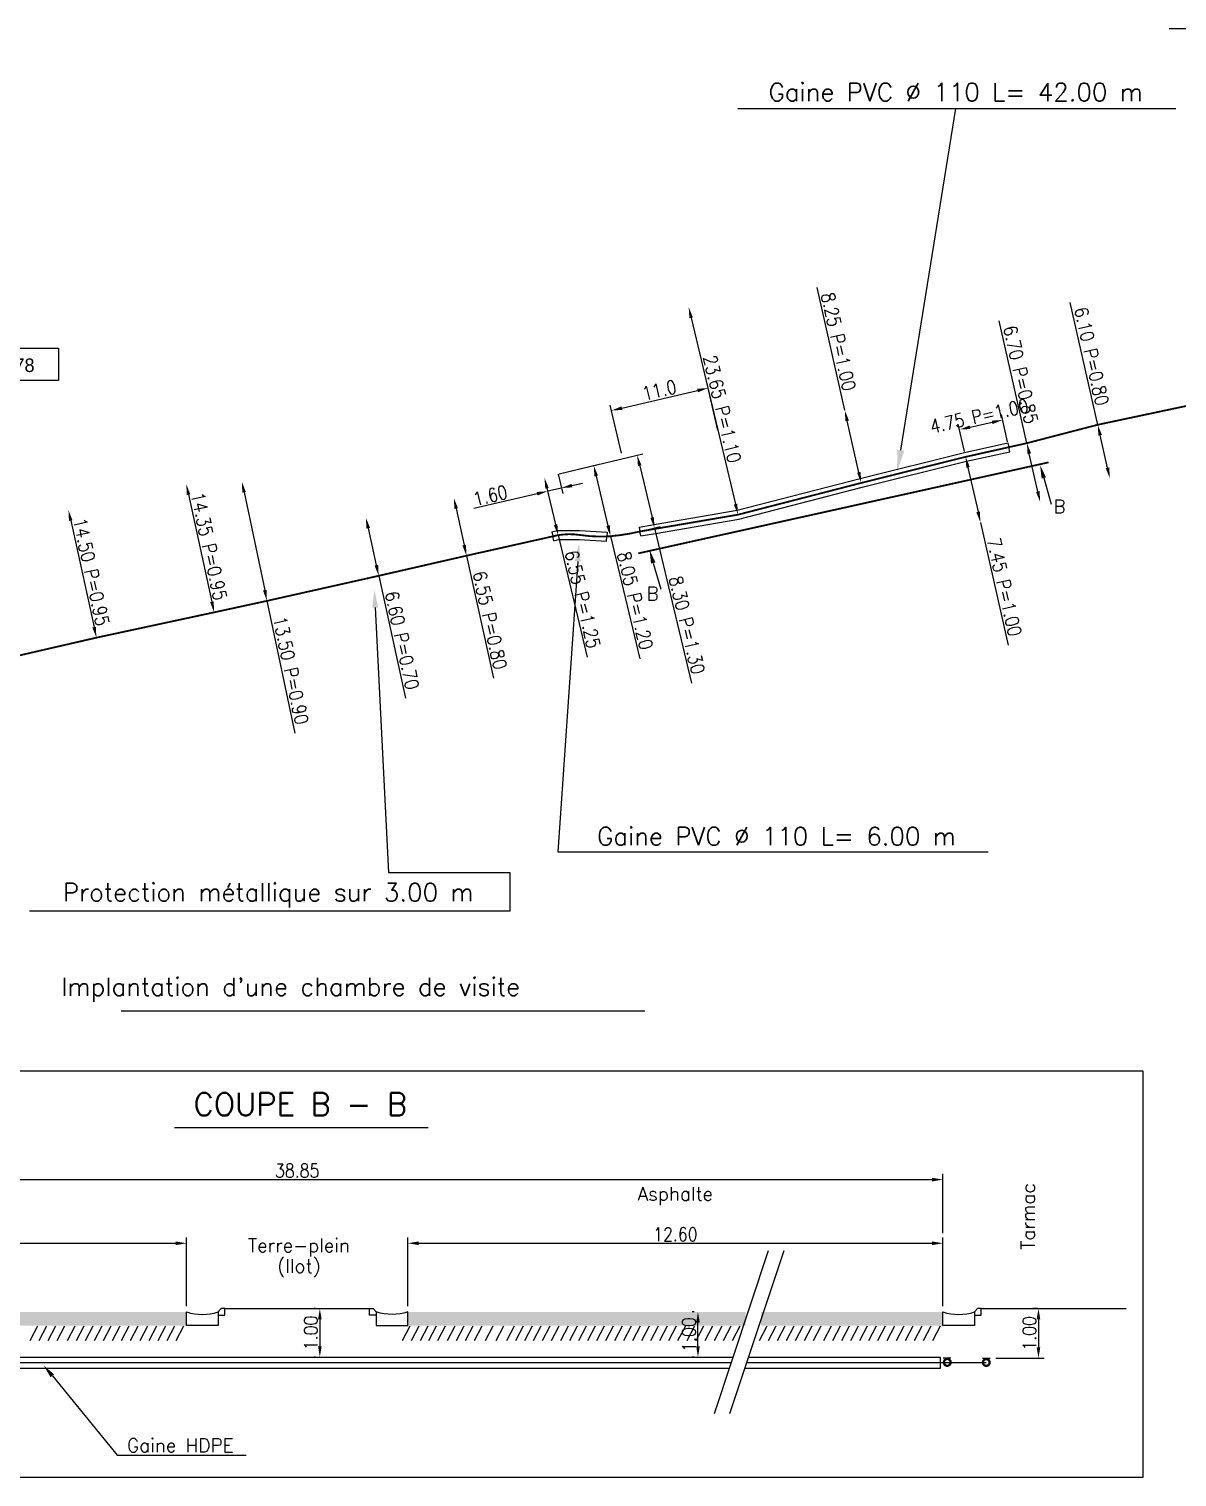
# Model space of a CAD drawing. Header units: millimetres. Extents: x 139000 to 140000, y 124026 to 124498.
# Drawn here: x 139600.4 to 139727.6, y 124250 to 124410.6 of the extents above; entities that cross this region are included whole.
import ezdxf
from ezdxf.enums import TextEntityAlignment as Align

# ---------------------------------------------------------------- set-up
doc = ezdxf.new("R2010")
doc.units = ezdxf.units.MM
doc.linetypes.add('CENTER2', pattern=[28.575, 19.05, -3.175, 3.175, -3.175])
doc.layers.get('0').update_dxf_attribs({"linetype": 'CONTINUOUS'})
doc.layers.get('DEFPOINTS').update_dxf_attribs({"linetype": 'CONTINUOUS'})
for name, color, linetype in [('BF05', 7, 'CONTINUOUS'), ('O_100', 6, 'CONTINUOUS'), ('O_400', 7, 'CONTINUOUS')]:
    doc.layers.add(name, color=color, linetype=linetype)
doc.styles.get("Standard").update_dxf_attribs({"font": 'romans.shx', "width": 0.85})
doc.styles.add('TXT', font='txt')
doc.dimstyles.get("Standard").update_dxf_attribs({"dimtxt": 1.5, "dimasz": 1.2, "dimexe": 0.625, "dimexo": 0.625, "dimgap": 0.25, "dimtad": 1, "dimdec": 1, "dimzin": 0, "dimdsep": 46, "dimtxsty": 'Standard', "dimcen": -0.5, "dimadec": 0, "dimazin": 0, "dimtfac": 1, "dimtdec": 1, "dimtmove": 0, "dimatfit": 3, "dimfxl": 0, "dimtolj": 1, "dimtzin": 0, "dimarcsym": 0})

# ---------------------------------------------------------------- blocks, each defined once
blk = doc.blocks.new('*D142')
at = {"layer": 'DEFPOINTS', "color": 0, "linetype": 'Continuous', "transparency": 16777216}
for p in [(139718.86, 124366.73), (139718.86, 124366.73), (139720.2, 124360.78)]:
    blk.add_point(p, dxfattribs=at)
at = {"layer": 'O_100', "color": 0, "linetype": 'Continuous', "lineweight": -2, "transparency": 16777216}
for p, q in [((139718.86, 124366.73), (139715.81, 124380.3)), ((139719.94, 124361.95), (139719.13, 124365.56))]:
    blk.add_line(p, q, dxfattribs=at)
at = {"layer": 'O_100', "color": 0, "linetype": 'Continuous', "transparency": 16777216}
for points in [[(139719.32, 124365.61), (139718.93, 124365.52), (139718.86, 124366.73)], [(139720.13, 124362), (139719.74, 124361.91), (139720.2, 124360.78)]]:
    blk.add_solid(points, dxfattribs=at)
at = {"layer": 'O_100', "color": 0, "linetype": 'Continuous', "transparency": 16777216, "insert": (139718.18, 124374.32), "char_height": 1.5, "attachment_point": 5, "rotation": 282.6734}
blk.add_mtext('\\A1;6.10 P=0.80', dxfattribs=at)
blk = doc.blocks.new('*D143')
at = {"layer": 'DEFPOINTS', "color": 0, "linetype": 'Continuous', "transparency": 16777216}
for p in [(139708.32, 124367.26), (139708.99, 124364.23), (139704.22, 124363.17)]:
    blk.add_point(p, dxfattribs=at)
at = {"layer": 'O_100', "color": 0, "linetype": 'Continuous', "lineweight": -2, "transparency": 16777216}
for p, q in [((139708.86, 124364.84), (139708.19, 124367.87)), ((139704.08, 124363.78), (139703.41, 124366.81)), ((139704.72, 124366.46), (139707.15, 124367))]:
    blk.add_line(p, q, dxfattribs=at)
at = {"layer": 'O_100', "color": 0, "linetype": 'Continuous', "transparency": 16777216}
for points in [[(139704.67, 124366.65), (139704.76, 124366.26), (139703.55, 124366.2)], [(139707.11, 124367.19), (139707.19, 124366.8), (139708.32, 124367.26)]]:
    blk.add_solid(points, dxfattribs=at)
at = {"layer": 'O_100', "color": 0, "linetype": 'Continuous', "transparency": 16777216, "insert": (139705.72, 124367.7), "char_height": 1.5, "attachment_point": 5, "rotation": 12.5084}
blk.add_mtext('\\A1;4.75 P=1.00', dxfattribs=at)
blk = doc.blocks.new('*D144')
at = {"layer": 'DEFPOINTS', "color": 0, "linetype": 'Continuous', "transparency": 16777216}
for p in [(139711.01, 124364.69), (139711.01, 124364.69), (139712.48, 124358.16)]:
    blk.add_point(p, dxfattribs=at)
at = {"layer": 'O_100', "color": 0, "linetype": 'Continuous', "lineweight": -2, "transparency": 16777216}
for p, q in [((139711.01, 124364.69), (139707.94, 124378.25)), ((139712.22, 124359.33), (139711.27, 124363.52))]:
    blk.add_line(p, q, dxfattribs=at)
at = {"layer": 'O_100', "color": 0, "linetype": 'Continuous', "transparency": 16777216}
for points in [[(139711.47, 124363.56), (139711.08, 124363.48), (139711.01, 124364.69)], [(139712.41, 124359.37), (139712.02, 124359.28), (139712.48, 124358.16)]]:
    blk.add_solid(points, dxfattribs=at)
at = {"layer": 'O_100', "color": 0, "linetype": 'Continuous', "transparency": 16777216, "insert": (139710.32, 124372.28), "char_height": 1.5, "attachment_point": 5, "rotation": 282.741}
blk.add_mtext('\\A1;6.70 P=0.85', dxfattribs=at)
blk = doc.blocks.new('*D145')
at = {"layer": 'DEFPOINTS', "color": 0, "linetype": 'Continuous', "transparency": 16777216}
for p in [(139704.22, 124363.17), (139705.86, 124355.91), (139705.86, 124355.91)]:
    blk.add_point(p, dxfattribs=at)
at = {"layer": 'O_100', "color": 0, "linetype": 'Continuous', "lineweight": -2, "transparency": 16777216}
for p, q in [((139704.48, 124362), (139705.59, 124357.08)), ((139705.86, 124355.91), (139708.94, 124342.29))]:
    blk.add_line(p, q, dxfattribs=at)
at = {"layer": 'O_100', "color": 0, "linetype": 'Continuous', "transparency": 16777216}
for points in [[(139704.68, 124362.05), (139704.29, 124361.96), (139704.22, 124363.17)], [(139705.79, 124357.12), (139705.4, 124357.03), (139705.86, 124355.91)]]:
    blk.add_solid(points, dxfattribs=at)
at = {"layer": 'O_100', "color": 0, "linetype": 'Continuous', "transparency": 16777216, "insert": (139708.51, 124348.73), "char_height": 1.5, "attachment_point": 5, "rotation": 282.741}
blk.add_mtext('\\A1;7.45 P=1.00', dxfattribs=at)
blk = doc.blocks.new('*D146')
at = {"layer": 'DEFPOINTS', "color": 0, "linetype": 'Continuous', "transparency": 16777216}
for p in [(139675.69, 124370.8), (139676.92, 124365.52), (139666.21, 124362.97)]:
    blk.add_point(p, dxfattribs=at)
at = {"layer": 'O_100', "color": 0, "linetype": 'Continuous', "lineweight": -2, "transparency": 16777216}
for p, q in [((139676.77, 124366.12), (139675.54, 124371.41)), ((139666.14, 124368.58), (139674.52, 124370.53)), ((139666.07, 124363.58), (139664.83, 124368.91))]:
    blk.add_line(p, q, dxfattribs=at)
at = {"layer": 'O_100', "color": 0, "linetype": 'Continuous', "transparency": 16777216}
for points in [[(139674.47, 124370.72), (139674.56, 124370.33), (139675.69, 124370.8)], [(139666.09, 124368.77), (139666.18, 124368.38), (139664.97, 124368.3)]]:
    blk.add_solid(points, dxfattribs=at)
at = {"layer": 'O_100', "color": 0, "linetype": 'Continuous', "transparency": 16777216, "insert": (139670.28, 124370.57), "char_height": 1.5, "attachment_point": 5, "rotation": 13.1061}
blk.add_mtext('\\A1;11.0', dxfattribs=at)
blk = doc.blocks.new('*D147')
at = {"layer": 'DEFPOINTS', "color": 0, "linetype": 'Continuous', "transparency": 16777216}
for p in [(139658.58, 124361.16), (139668.13, 124354.9), (139669.75, 124355.28)]:
    blk.add_point(p, dxfattribs=at)
at = {"layer": 'O_100', "color": 0, "linetype": 'Continuous', "lineweight": -2, "transparency": 16777216}
for p, q in [((139659.19, 124361.3), (139668.44, 124363.5)), ((139668.11, 124362.19), (139669.47, 124356.45)), ((139668.74, 124355.04), (139670.36, 124355.43)), ((139669.75, 124355.28), (139673.84, 124338.08))]:
    blk.add_line(p, q, dxfattribs=at)
at = {"layer": 'O_100', "color": 0, "linetype": 'Continuous', "transparency": 16777216}
for points in [[(139668.3, 124362.24), (139667.91, 124362.14), (139667.83, 124363.36)], [(139669.67, 124356.49), (139669.28, 124356.4), (139669.75, 124355.28)]]:
    blk.add_solid(points, dxfattribs=at)
at = {"layer": 'O_100', "color": 0, "linetype": 'Continuous', "transparency": 16777216, "insert": (139673.34, 124344.52), "char_height": 1.5, "attachment_point": 5, "rotation": 283.3859}
blk.add_mtext('\\A1;8.30 P=1.30', dxfattribs=at)
blk = doc.blocks.new('*D148')
at = {"layer": 'DEFPOINTS', "color": 0, "linetype": 'Continuous', "transparency": 16777216}
for p in [(139658.58, 124361.16), (139664.8, 124354.36), (139664.87, 124354.38)]:
    blk.add_point(p, dxfattribs=at)
at = {"layer": 'O_100', "color": 0, "linetype": 'Continuous', "lineweight": -2, "transparency": 16777216}
for p, q in [((139659.19, 124361.3), (139663.61, 124362.35)), ((139663.28, 124361.04), (139664.59, 124355.54)), ((139664.87, 124354.38), (139668.1, 124340.79)), ((139665.41, 124354.51), (139665.48, 124354.52))]:
    blk.add_line(p, q, dxfattribs=at)
at = {"layer": 'O_100', "color": 0, "linetype": 'Continuous', "transparency": 16777216}
for points in [[(139663.48, 124361.09), (139663.09, 124361), (139663.01, 124362.21)], [(139664.79, 124355.59), (139664.4, 124355.5), (139664.87, 124354.38)]]:
    blk.add_solid(points, dxfattribs=at)
at = {"layer": 'O_100', "color": 0, "linetype": 'Continuous', "transparency": 16777216, "insert": (139667.6, 124347.23), "char_height": 1.5, "attachment_point": 5, "rotation": 283.3859}
blk.add_mtext('\\A1;8.05 P=1.20', dxfattribs=at)
blk = doc.blocks.new('*D149')
at = {"layer": 'DEFPOINTS', "color": 0, "linetype": 'Continuous', "transparency": 16777216}
for p in [(139690.83, 124368.33), (139690.83, 124368.33), (139692.65, 124360.28)]:
    blk.add_point(p, dxfattribs=at)
at = {"layer": 'O_100', "color": 0, "linetype": 'Continuous', "lineweight": -2, "transparency": 16777216}
for p, q in [((139690.83, 124368.33), (139687.75, 124381.95)), ((139692.39, 124361.45), (139691.09, 124367.16))]:
    blk.add_line(p, q, dxfattribs=at)
at = {"layer": 'O_100', "color": 0, "linetype": 'Continuous', "transparency": 16777216}
for points in [[(139691.29, 124367.2), (139690.9, 124367.12), (139690.83, 124368.33)], [(139692.58, 124361.5), (139692.19, 124361.41), (139692.65, 124360.28)]]:
    blk.add_solid(points, dxfattribs=at)
at = {"layer": 'O_100', "color": 0, "linetype": 'Continuous', "transparency": 16777216, "insert": (139690.13, 124375.95), "char_height": 1.5, "attachment_point": 5, "rotation": 282.741}
blk.add_mtext('\\A1;8.25 P=1.00', dxfattribs=at)
blk = doc.blocks.new('*D150')
at = {"layer": 'DEFPOINTS', "color": 0, "linetype": 'Continuous', "transparency": 16777216}
for p in [(139673.53, 124379.77), (139679, 124356.76), (139679, 124356.76)]:
    blk.add_point(p, dxfattribs=at)
at = {"layer": 'O_100', "color": 0, "linetype": 'Continuous', "lineweight": -2, "transparency": 16777216}
blk.add_line((139673.81, 124378.6), (139678.72, 124357.92), dxfattribs=at)
at = {"layer": 'O_100', "color": 0, "linetype": 'Continuous', "transparency": 16777216}
for points in [[(139674, 124378.64), (139673.61, 124378.55), (139673.53, 124379.77)], [(139678.91, 124357.97), (139678.53, 124357.88), (139679, 124356.76)]]:
    blk.add_solid(points, dxfattribs=at)
at = {"layer": 'O_100', "color": 0, "linetype": 'Continuous', "transparency": 16777216, "insert": (139677.24, 124368.49), "char_height": 1.5, "attachment_point": 5, "rotation": 283.364}
blk.add_mtext('\\A1;23.65 P=1.10', dxfattribs=at)
blk = doc.blocks.new('*D151')
at = {"layer": 'DEFPOINTS', "color": 0, "linetype": 'Continuous', "transparency": 16777216}
for p in [(139658.92, 124361.87), (139657.55, 124360.86), (139659.43, 124359.71)]:
    blk.add_point(p, dxfattribs=at)
at = {"layer": 'O_100', "color": 0, "linetype": 'Continuous', "lineweight": -2, "transparency": 16777216}
for p, q in [((139659.07, 124361.26), (139659.57, 124359.11)), ((139657.7, 124360.25), (139658.05, 124358.75)), ((139659.43, 124359.71), (139657.91, 124359.36)), ((139660.6, 124359.99), (139661.77, 124360.26)), ((139656.74, 124359.08), (139649.73, 124357.43))]:
    blk.add_line(p, q, dxfattribs=at)
at = {"layer": 'O_100', "color": 0, "linetype": 'Continuous', "transparency": 16777216}
for points in [[(139660.55, 124360.18), (139660.64, 124359.79), (139659.43, 124359.71)], [(139656.69, 124359.27), (139656.79, 124358.89), (139657.91, 124359.36)]]:
    blk.add_solid(points, dxfattribs=at)
at = {"layer": 'O_100', "color": 0, "linetype": 'Continuous', "transparency": 16777216, "insert": (139651.55, 124358.88), "char_height": 1.5, "attachment_point": 5, "rotation": 13.2698}
blk.add_mtext('\\A1;1.60', dxfattribs=at)
blk = doc.blocks.new('*D152')
at = {"layer": 'DEFPOINTS', "color": 0, "linetype": 'Continuous', "transparency": 16777216}
for p in [(139657.55, 124360.86), (139659.07, 124354.49), (139659.07, 124354.49)]:
    blk.add_point(p, dxfattribs=at)
at = {"layer": 'O_100', "color": 0, "linetype": 'Continuous', "lineweight": -2, "transparency": 16777216}
for p, q in [((139657.83, 124359.69), (139658.79, 124355.66)), ((139659.07, 124354.49), (139662.28, 124340.96))]:
    blk.add_line(p, q, dxfattribs=at)
at = {"layer": 'O_100', "color": 0, "linetype": 'Continuous', "transparency": 16777216}
for points in [[(139658.02, 124359.74), (139657.64, 124359.65), (139657.55, 124360.86)], [(139658.98, 124355.7), (139658.59, 124355.61), (139659.07, 124354.49)]]:
    blk.add_solid(points, dxfattribs=at)
at = {"layer": 'O_100', "color": 0, "linetype": 'Continuous', "transparency": 16777216, "insert": (139661.78, 124347.37), "char_height": 1.5, "attachment_point": 5, "rotation": 283.364}
blk.add_mtext('\\A1;6.55 P=1.25', dxfattribs=at)
blk = doc.blocks.new('*D153')
at = {"layer": 'DEFPOINTS', "color": 0, "linetype": 'Continuous', "transparency": 16777216}
for p in [(139647.51, 124358.61), (139648.91, 124352.21), (139648.91, 124352.21)]:
    blk.add_point(p, dxfattribs=at)
at = {"layer": 'O_100', "color": 0, "linetype": 'Continuous', "lineweight": -2, "transparency": 16777216}
for p, q in [((139647.77, 124357.44), (139648.66, 124353.39)), ((139648.91, 124352.21), (139651.89, 124338.63))]:
    blk.add_line(p, q, dxfattribs=at)
at = {"layer": 'O_100', "color": 0, "linetype": 'Continuous', "transparency": 16777216}
for points in [[(139647.96, 124357.48), (139647.57, 124357.4), (139647.51, 124358.61)], [(139648.85, 124353.43), (139648.46, 124353.34), (139648.91, 124352.21)]]:
    blk.add_solid(points, dxfattribs=at)
at = {"layer": 'O_100', "color": 0, "linetype": 'Continuous', "transparency": 16777216, "insert": (139651.51, 124345.05), "char_height": 1.5, "attachment_point": 5, "rotation": 282.3656}
blk.add_mtext('\\A1;6.55 P=0.80', dxfattribs=at)
blk = doc.blocks.new('*D154')
at = {"layer": 'DEFPOINTS', "color": 0, "linetype": 'Continuous', "transparency": 16777216}
for p in [(139637.76, 124356.43), (139639.18, 124349.98), (139639.18, 124349.98)]:
    blk.add_point(p, dxfattribs=at)
at = {"layer": 'O_100', "color": 0, "linetype": 'Continuous', "lineweight": -2, "transparency": 16777216}
for p, q in [((139638.02, 124355.26), (139638.92, 124351.16)), ((139639.18, 124349.98), (139642.16, 124336.4))]:
    blk.add_line(p, q, dxfattribs=at)
at = {"layer": 'O_100', "color": 0, "linetype": 'Continuous', "transparency": 16777216}
for points in [[(139638.22, 124355.3), (139637.83, 124355.22), (139637.76, 124356.43)], [(139639.12, 124351.2), (139638.73, 124351.11), (139639.18, 124349.98)]]:
    blk.add_solid(points, dxfattribs=at)
at = {"layer": 'O_100', "color": 0, "linetype": 'Continuous', "transparency": 16777216, "insert": (139641.77, 124342.82), "char_height": 1.5, "attachment_point": 5, "rotation": 282.3656}
blk.add_mtext('\\A1;6.60 P=0.70', dxfattribs=at)
blk = doc.blocks.new('*D155')
at = {"layer": 'DEFPOINTS', "color": 0, "linetype": 'Continuous', "transparency": 16777216}
for p in [(139624.02, 124360.41), (139626.8, 124347.2), (139626.8, 124347.2)]:
    blk.add_point(p, dxfattribs=at)
at = {"layer": 'O_100', "color": 0, "linetype": 'Continuous', "lineweight": -2, "transparency": 16777216}
for p, q in [((139624.26, 124359.24), (139626.55, 124348.38)), ((139626.8, 124347.2), (139629.89, 124332.53))]:
    blk.add_line(p, q, dxfattribs=at)
at = {"layer": 'O_100', "color": 0, "linetype": 'Continuous', "transparency": 16777216}
for points in [[(139624.46, 124359.28), (139624.07, 124359.2), (139624.02, 124360.41)], [(139626.75, 124348.42), (139626.36, 124348.34), (139626.8, 124347.2)]]:
    blk.add_solid(points, dxfattribs=at)
at = {"layer": 'O_100', "color": 0, "linetype": 'Continuous', "transparency": 16777216, "insert": (139629.45, 124339.49), "char_height": 1.5, "attachment_point": 5, "rotation": 281.9066}
blk.add_mtext('\\A1;13.50 P=0.90', dxfattribs=at)
blk = doc.blocks.new('*D156')
at = {"layer": 'DEFPOINTS', "color": 0, "linetype": 'Continuous', "transparency": 16777216}
for p in [(139617.86, 124360.15), (139620.95, 124345.93), (139620.95, 124345.93)]:
    blk.add_point(p, dxfattribs=at)
at = {"layer": 'O_100', "color": 0, "linetype": 'Continuous', "lineweight": -2, "transparency": 16777216}
blk.add_line((139618.11, 124358.98), (139620.7, 124347.1), dxfattribs=at)
at = {"layer": 'O_100', "color": 0, "linetype": 'Continuous', "transparency": 16777216}
for points in [[(139618.31, 124359.02), (139617.92, 124358.93), (139617.86, 124360.15)], [(139620.89, 124347.15), (139620.5, 124347.06), (139620.95, 124345.93)]]:
    blk.add_solid(points, dxfattribs=at)
at = {"layer": 'O_100', "color": 0, "linetype": 'Continuous', "transparency": 16777216, "insert": (139620.38, 124353.25), "char_height": 1.5, "attachment_point": 5, "rotation": 282.276}
blk.add_mtext('\\A1;14.35 P=0.95', dxfattribs=at)
blk = doc.blocks.new('*D157')
at = {"layer": 'DEFPOINTS', "color": 0, "linetype": 'Continuous', "transparency": 16777216}
for p in [(139604.8, 124357.28), (139607.9, 124343.12), (139607.9, 124343.12)]:
    blk.add_point(p, dxfattribs=at)
at = {"layer": 'O_100', "color": 0, "linetype": 'Continuous', "lineweight": -2, "transparency": 16777216}
blk.add_line((139605.05, 124356.11), (139607.65, 124344.29), dxfattribs=at)
at = {"layer": 'O_100', "color": 0, "linetype": 'Continuous', "transparency": 16777216}
for points in [[(139605.25, 124356.15), (139604.86, 124356.07), (139604.8, 124357.28)], [(139607.84, 124344.33), (139607.45, 124344.25), (139607.9, 124343.12)]]:
    blk.add_solid(points, dxfattribs=at)
at = {"layer": 'O_100', "color": 0, "linetype": 'Continuous', "transparency": 16777216, "insert": (139607.33, 124350.41), "char_height": 1.5, "attachment_point": 5, "rotation": 282.3656}
blk.add_mtext('\\A1;14.50 P=0.95', dxfattribs=at)
blk = doc.blocks.new('MES_CV')
at = {"linetype": 'Continuous', "flags": 128}
blk.add_lwpolyline([(0, 0), (-4.847, 0), (-4.847, 1.793), (0, 1.793), (4.847, 1.793), (4.847, 0)], close=True, dxfattribs=at)
at = {"linetype": 'ByBlock', "flags": 128}
blk.add_lwpolyline([(0, 1.793), (0, 0)], dxfattribs=at)
at = {"style": 'TXT'}
blk.add_text('C.V.', height=0.75, dxfattribs=at).set_placement((-0.015, 2.43), align=Align.MIDDLE)
for tag, p in [('M1', (-2.393, 0.848)), ('M2', (2.412, 0.848))]:
    blk.add_attdef(tag, text='', height=0.75, dxfattribs=at).set_placement(p, align=Align.MIDDLE)
blk = doc.blocks.new('*D87')
at = {"layer": 'BF05', "color": 0, "linetype": 'Continuous', "lineweight": -2, "transparency": 16777216}
for p, q in [((139558.59, 124268.98), (139558.59, 124276.6)), ((139559.79, 124275.97), (139616.7, 124275.97)), ((139617.9, 124268.98), (139617.9, 124276.6))]:
    blk.add_line(p, q, dxfattribs=at)
at = {"layer": 'BF05', "color": 0, "linetype": 'Continuous', "transparency": 16777216}
for points in [[(139559.79, 124276.17), (139559.79, 124275.77), (139558.59, 124275.97)], [(139616.7, 124276.17), (139616.7, 124275.77), (139617.9, 124275.97)]]:
    blk.add_solid(points, dxfattribs=at)
at = {"layer": 'DEFPOINTS', "color": 0, "linetype": 'Continuous', "transparency": 16777216}
for p in [(139617.9, 124275.97), (139558.59, 124268.35), (139617.9, 124268.35)]:
    blk.add_point(p, dxfattribs=at)
at = {"layer": 'BF05', "color": 0, "linetype": 'Continuous', "transparency": 16777216, "insert": (139588.24, 124276.97), "char_height": 1.5, "attachment_point": 5}
blk.add_mtext('\\A1;17.80', dxfattribs=at)
blk = doc.blocks.new('*D90')
at = {"layer": 'BF05', "color": 0, "linetype": 'Continuous', "lineweight": -2, "transparency": 16777216}
for p, q in [((139712.17, 124268.72), (139711.67, 124268.72)), ((139712.29, 124267.52), (139712.29, 124264.44)), ((139707.55, 124263.24), (139712.92, 124263.24))]:
    blk.add_line(p, q, dxfattribs=at)
at = {"layer": 'BF05', "color": 0, "linetype": 'Continuous', "transparency": 16777216}
for points in [[(139712.09, 124267.52), (139712.49, 124267.52), (139712.29, 124268.72)], [(139712.09, 124264.44), (139712.49, 124264.44), (139712.29, 124263.24)]]:
    blk.add_solid(points, dxfattribs=at)
at = {"layer": 'DEFPOINTS', "color": 0, "linetype": 'Continuous', "transparency": 16777216}
for p in [(139712.79, 124268.72), (139706.92, 124263.24), (139712.29, 124263.24)]:
    blk.add_point(p, dxfattribs=at)
at = {"layer": 'BF05', "color": 0, "linetype": 'Continuous', "transparency": 16777216, "insert": (139711.29, 124265.98), "char_height": 1.5, "attachment_point": 5, "rotation": 90}
blk.add_mtext('\\A1;1.00', dxfattribs=at)
blk = doc.blocks.new('*D91')
at = {"layer": 'BF05', "color": 0, "linetype": 'Continuous', "lineweight": -2, "transparency": 16777216}
for p, q in [((139642.41, 124268.98), (139642.41, 124276.6)), ((139643.61, 124275.97), (139700.51, 124275.97)), ((139701.71, 124268.98), (139701.71, 124276.6))]:
    blk.add_line(p, q, dxfattribs=at)
at = {"layer": 'BF05', "color": 0, "linetype": 'Continuous', "transparency": 16777216}
for points in [[(139643.61, 124276.17), (139643.61, 124275.77), (139642.41, 124275.97)], [(139700.51, 124276.17), (139700.51, 124275.77), (139701.71, 124275.97)]]:
    blk.add_solid(points, dxfattribs=at)
at = {"layer": 'DEFPOINTS', "color": 0, "linetype": 'Continuous', "transparency": 16777216}
for p in [(139701.71, 124275.97), (139642.41, 124268.35), (139701.71, 124268.35)]:
    blk.add_point(p, dxfattribs=at)
at = {"layer": 'BF05', "color": 0, "linetype": 'Continuous', "transparency": 16777216, "insert": (139672.06, 124276.97), "char_height": 1.5, "attachment_point": 5}
blk.add_mtext('\\A1;12.60', dxfattribs=at)
blk = doc.blocks.new('*D92')
at = {"layer": 'BF05', "color": 0, "linetype": 'Continuous', "lineweight": -2, "transparency": 16777216}
for p, q in [((139674.13, 124268.35), (139673.93, 124268.35)), ((139674.56, 124264.55), (139674.56, 124267.15)), ((139674.13, 124263.35), (139673.93, 124263.35))]:
    blk.add_line(p, q, dxfattribs=at)
at = {"layer": 'BF05', "color": 0, "linetype": 'Continuous', "transparency": 16777216}
for points in [[(139674.36, 124267.15), (139674.76, 124267.15), (139674.56, 124268.35)], [(139674.36, 124264.55), (139674.76, 124264.55), (139674.56, 124263.35)]]:
    blk.add_solid(points, dxfattribs=at)
at = {"layer": 'DEFPOINTS', "color": 0, "linetype": 'Continuous', "transparency": 16777216}
for p in [(139674.56, 124268.35), (139674.75, 124268.35), (139674.75, 124263.35)]:
    blk.add_point(p, dxfattribs=at)
at = {"layer": 'BF05', "color": 0, "linetype": 'Continuous', "transparency": 16777216, "insert": (139673.56, 124265.85), "char_height": 1.5, "attachment_point": 5, "rotation": 90}
blk.add_mtext('\\A1;1.00', dxfattribs=at)
blk = doc.blocks.new('*D93')
at = {"layer": 'BF05', "color": 0, "linetype": 'Continuous', "lineweight": -2, "transparency": 16777216}
for p, q in [((139558.59, 124277.1), (139558.59, 124283.66)), ((139559.79, 124283.03), (139700.51, 124283.03)), ((139701.71, 124277.1), (139701.71, 124283.66))]:
    blk.add_line(p, q, dxfattribs=at)
at = {"layer": 'BF05', "color": 0, "linetype": 'Continuous', "transparency": 16777216}
for points in [[(139559.79, 124283.23), (139559.79, 124282.83), (139558.59, 124283.03)], [(139700.51, 124283.23), (139700.51, 124282.83), (139701.71, 124283.03)]]:
    blk.add_solid(points, dxfattribs=at)
at = {"layer": 'DEFPOINTS', "color": 0, "linetype": 'Continuous', "transparency": 16777216}
for p in [(139701.71, 124283.03), (139558.59, 124276.47), (139701.71, 124276.47)]:
    blk.add_point(p, dxfattribs=at)
at = {"layer": 'BF05', "color": 0, "linetype": 'Continuous', "transparency": 16777216, "insert": (139630.15, 124284.03), "char_height": 1.5, "attachment_point": 5}
blk.add_mtext('\\A1;38.85', dxfattribs=at)
blk = doc.blocks.new('*D94')
at = {"layer": 'BF05', "color": 0, "linetype": 'Continuous', "lineweight": -2, "transparency": 16777216}
for p, q in [((139632.19, 124268.72), (139632.03, 124268.72)), ((139632.66, 124267.52), (139632.66, 124264.55)), ((139632.19, 124263.35), (139632.03, 124263.35))]:
    blk.add_line(p, q, dxfattribs=at)
at = {"layer": 'BF05', "color": 0, "linetype": 'Continuous', "transparency": 16777216}
for points in [[(139632.46, 124267.52), (139632.86, 124267.52), (139632.66, 124268.72)], [(139632.46, 124264.55), (139632.86, 124264.55), (139632.66, 124263.35)]]:
    blk.add_solid(points, dxfattribs=at)
at = {"layer": 'DEFPOINTS', "color": 0, "linetype": 'Continuous', "transparency": 16777216}
for p in [(139632.81, 124268.72), (139632.66, 124263.35), (139632.81, 124263.35)]:
    blk.add_point(p, dxfattribs=at)
at = {"layer": 'BF05', "color": 0, "linetype": 'Continuous', "transparency": 16777216, "insert": (139631.66, 124266.03), "char_height": 1.5, "attachment_point": 5, "rotation": 90}
blk.add_mtext('\\A1;1.00', dxfattribs=at)

msp = doc.modelspace()

# ---------------------------------------------------------------- linework, layer by layer
at = {"layer": 'BF05'}
for p, q in [((139712.88, 124360.83), (139713.71, 124357.92)), ((139669.61, 124351.4), (139670.44, 124348.5)), ((139705.94, 124268.72), (139721.99, 124268.72))]:
    msp.add_line(p, q, dxfattribs=at)
at = {"layer": 'BF05', "linetype": 'CENTER2'}
for p, q in [((139682.34, 124275.14), (139675.76, 124255.3)), ((139684.06, 124275.14), (139677.49, 124255.3))]:
    msp.add_line(p, q, dxfattribs=at)
at = {"layer": 'BF05', "linetype": 'Continuous'}
for p, q in [((139601.38, 124266.76), (139600.53, 124265.14)), ((139602.38, 124266.76), (139601.53, 124265.14)), ((139603.38, 124266.76), (139602.53, 124265.14)), ((139604.38, 124266.76), (139603.53, 124265.14)), ((139605.51, 124266.76), (139604.66, 124265.14)), ((139606.51, 124266.76), (139605.66, 124265.14)), ((139607.51, 124266.76), (139606.66, 124265.14)), ((139608.51, 124266.76), (139607.66, 124265.14)), ((139609.51, 124266.76), (139608.66, 124265.14)), ((139610.51, 124266.76), (139609.66, 124265.14)), ((139611.51, 124266.76), (139610.66, 124265.14)), ((139612.51, 124266.76), (139611.66, 124265.14)), ((139613.56, 124266.76), (139612.71, 124265.14)), ((139614.56, 124266.76), (139613.71, 124265.14)), ((139615.56, 124266.76), (139614.71, 124265.14)), ((139616.56, 124266.76), (139615.71, 124265.14)), ((139617.56, 124266.76), (139616.71, 124265.14)), ((139642.64, 124266.76), (139641.79, 124265.14)), ((139643.64, 124266.76), (139642.79, 124265.14)), ((139644.64, 124266.76), (139643.79, 124265.14)), ((139645.54, 124266.76), (139644.69, 124265.14)), ((139646.54, 124266.76), (139645.69, 124265.14)), ((139647.62, 124266.76), (139646.77, 124265.14)), ((139648.62, 124266.76), (139647.77, 124265.14)), ((139649.62, 124266.76), (139648.77, 124265.14)), ((139650.62, 124266.76), (139649.77, 124265.14)), ((139651.84, 124266.76), (139650.99, 124265.14)), ((139653, 124266.76), (139652.15, 124265.14)), ((139654.2, 124266.76), (139653.35, 124265.14)), ((139655.2, 124266.76), (139654.35, 124265.14)), ((139656.2, 124266.76), (139655.35, 124265.14)), ((139657.16, 124266.76), (139656.31, 124265.14)), ((139658.16, 124266.76), (139657.31, 124265.14)), ((139659.16, 124266.76), (139658.31, 124265.14)), ((139660.16, 124266.76), (139659.31, 124265.14)), ((139661.16, 124266.76), (139660.31, 124265.14)), ((139662.16, 124266.76), (139661.31, 124265.14)), ((139663.16, 124266.76), (139662.31, 124265.14)), ((139664.16, 124266.76), (139663.31, 124265.14)), ((139665.16, 124266.76), (139664.31, 124265.14)), ((139666.16, 124266.76), (139665.31, 124265.14)), ((139667.16, 124266.76), (139666.31, 124265.14)), ((139668.16, 124266.76), (139667.31, 124265.14)), ((139669.16, 124266.76), (139668.31, 124265.14)), ((139670.16, 124266.76), (139669.31, 124265.14)), ((139671.16, 124266.76), (139670.31, 124265.14)), ((139672.16, 124266.76), (139671.31, 124265.14)), ((139673.16, 124266.76), (139672.31, 124265.14)), ((139674.16, 124266.76), (139673.31, 124265.14)), ((139675.16, 124266.76), (139674.31, 124265.14)), ((139676.16, 124266.76), (139675.31, 124265.14)), ((139677.19, 124266.76), (139676.34, 124265.14)), ((139678.19, 124266.76), (139677.34, 124265.14)), ((139679.19, 124266.76), (139678.34, 124265.14)), ((139682.19, 124266.76), (139681.34, 124265.14)), ((139683.19, 124266.76), (139682.34, 124265.14)), ((139684.19, 124266.76), (139683.34, 124265.14)), ((139685.19, 124266.76), (139684.34, 124265.14)), ((139686.19, 124266.76), (139685.34, 124265.14)), ((139687.19, 124266.76), (139686.34, 124265.14)), ((139688.19, 124266.76), (139687.34, 124265.14)), ((139689.32, 124266.76), (139688.47, 124265.14)), ((139690.32, 124266.76), (139689.47, 124265.14)), ((139691.32, 124266.76), (139690.47, 124265.14)), ((139692.32, 124266.76), (139691.47, 124265.14)), ((139693.32, 124266.76), (139692.47, 124265.14)), ((139694.32, 124266.76), (139693.47, 124265.14)), ((139695.32, 124266.76), (139694.47, 124265.14)), ((139696.32, 124266.76), (139695.47, 124265.14)), ((139697.38, 124266.76), (139696.53, 124265.14)), ((139698.38, 124266.76), (139697.53, 124265.14)), ((139699.38, 124266.76), (139698.53, 124265.14)), ((139700.38, 124266.76), (139699.53, 124265.14)), ((139701.38, 124266.76), (139700.53, 124265.14)), ((139701.74, 124263.25), (139702.59, 124263.25)), ((139706.07, 124263.24), (139706.92, 124263.24))]:
    msp.add_line(p, q, dxfattribs=at)
at = {"layer": 'BF05', "const_width": 0.2, "flags": 128}
msp.add_lwpolyline([(139713.41, 124362.56), (139667.95, 124352.47)], dxfattribs=at)
at = {"layer": 'BF05', "linetype": 'Continuous'}
msp.add_lwpolyline([(139537.06, 124295.06), (139537.06, 124250.05), (139723.9, 124250.05), (139723.9, 124295.06)], close=True, dxfattribs=at)
for points in [[(139616.54, 124288.81), (139644.65, 124288.81)], [(139596.34, 124263.35), (139619.15, 124263.35), (139678.43, 124263.35)], [(139680.16, 124263.35), (139701.38, 124263.35), (139701.41, 124262.1), (139679.74, 124262.1)], [(139678.01, 124262.1), (139619.15, 124262.1), (139595.93, 124262.1)]]:
    msp.add_lwpolyline(points, dxfattribs=at)
at = {"layer": 'BF05', "linetype": 'Continuous', "const_width": 1.5}
for points in [[(139597.75, 124267.6), (139617.9, 124267.6)], [(139642.41, 124267.6), (139679.84, 124267.6)], [(139681.56, 124267.6), (139701.71, 124267.6)]]:
    msp.add_lwpolyline(points, dxfattribs=at)
at = {"layer": 'BF05', "flags": 128}
for points in [[(139621.39, 124268.35), (139621.39, 124266.85), (139617.9, 124266.85), (139617.9, 124268.35, 0.157721)], [(139638.91, 124268.35), (139638.91, 124266.85), (139642.41, 124266.85), (139642.41, 124268.35, -0.157721)], [(139705.21, 124268.35), (139705.21, 124266.85), (139701.71, 124266.85), (139701.71, 124268.35, 0.157721)]]:
    msp.add_lwpolyline(points, format="xyb", close=True, dxfattribs=at)
for points in [[(139622.12, 124268.72), (139621.74, 124268.72), (139621.39, 124268.35), (139621.39, 124267.98), (139622.12, 124267.98)], [(139638.18, 124268.72), (139638.57, 124268.72), (139638.91, 124268.35), (139638.91, 124267.98), (139638.18, 124267.98)], [(139705.94, 124268.72), (139705.55, 124268.72), (139705.21, 124268.35), (139705.21, 124267.98), (139705.94, 124267.98)]]:
    msp.add_lwpolyline(points, close=True, dxfattribs=at)
at = {"layer": 'BF05'}
msp.add_lwpolyline([(139622.12, 124268.72), (139630.15, 124268.72), (139638.18, 124268.72)], dxfattribs=at)
for points in [[(139712.64, 124360.76), (139713.12, 124360.9), (139712.47, 124362.27)], [(139669.36, 124351.34), (139669.85, 124351.47), (139669.19, 124352.85)]]:
    msp.add_solid(points, dxfattribs=at)
at = {"layer": 'O_100'}
for p, q in [((139638.8, 124346.45), (139640.25, 124317.08)), ((139640.25, 124317.08), (139653.72, 124317.08)), ((139653.72, 124317.08), (139653.72, 124312.8)), ((139653.72, 124312.8), (139600.48, 124312.8)), ((139610.66, 124301.74), (139668.67, 124301.74))]:
    msp.add_line(p, q, dxfattribs=at)
at = {"layer": 'O_100', "linetype": 'Continuous'}
for p, q in [((139603.02, 124261.27), (139610.19, 124252.48)), ((139610.19, 124252.48), (139624.49, 124252.48))]:
    msp.add_line(p, q, dxfattribs=at)
at = {"layer": 'O_100', "linetype": 'Continuous', "const_width": 0.2, "flags": 128}
msp.add_lwpolyline([(139731.34, 124369.38), (139718.86, 124366.73), (139711.01, 124364.69), (139704.22, 124363.17), (139692.65, 124360.28), (139679, 124356.76), (139668.13, 124354.9, -0.03813), (139664.8, 124354.36, -0.054763), (139661.46, 124354.51, 0.077709), (139659.07, 124354.49), (139648.91, 124352.21), (139639.18, 124349.98), (139626.8, 124347.2), (139620.95, 124345.93), (139607.9, 124343.12), (139587.7, 124338.46), (139585.61, 124338.07), (139574.7, 124335.89), (139559.26, 124332.79), (139548, 124330.32), (139540.79, 124328.77), (139536.5, 124327.52)], format="xyb", dxfattribs=at)
at = {"layer": 'O_100', "linetype": 'Continuous', "const_width": 0.25, "flags": 128}
for points in [[(139701.81, 124262.76, 1), (139702.56, 124262.76, 1)], [(139706.13, 124262.75, 1), (139706.88, 124262.75, 1)]]:
    msp.add_lwpolyline(points, format="xyb", close=True, dxfattribs=at)
at = {"layer": 'O_100', "flags": 128}
for points in [[(139596.14, 124262.76), (139618.37, 124262.76), (139641.24, 124262.76), (139641.24, 124262.76), (139641.24, 124262.76), (139641.24, 124262.76), (139678.23, 124262.76)], [(139679.96, 124262.76), (139702.18, 124262.76), (139706.51, 124262.75), (139706.51, 124262.75)]]:
    msp.add_lwpolyline(points, dxfattribs=at)
at = {"layer": 'O_100'}
msp.add_solid([(139638.46, 124346.43), (139639.13, 124346.46), (139638.7, 124348.44)], dxfattribs=at)
at = {"layer": 'O_100', "linetype": 'Continuous'}
msp.add_solid([(139602.82, 124261.11), (139603.21, 124261.43), (139602.06, 124262.43)], dxfattribs=at)
at = {"layer": 'O_400', "linetype": 'Continuous'}
for p, q in [((139697.04, 124363.9), (139703.13, 124401.79)), ((139661.24, 124351.58), (139659.05, 124319.37)), ((139659.05, 124319.37), (139706.73, 124319.37))]:
    msp.add_line(p, q, dxfattribs=at)
at = {"layer": 'O_400', "color": 7, "linetype": 'CONTINUOUS'}
for p, q in [((139704.1, 124363.66), (139708.88, 124364.72)), ((139708.88, 124364.72), (139708.88, 124364.72)), ((139708.88, 124364.72), (139708.99, 124364.23)), ((139709.1, 124363.74), (139708.99, 124364.23)), ((139692.53, 124360.77), (139704.1, 124363.66)), ((139692.77, 124359.8), (139704.33, 124362.69)), ((139704.33, 124362.69), (139709.1, 124363.74)), ((139709.1, 124363.74), (139709.1, 124363.74)), ((139678.89, 124357.25), (139692.53, 124360.77)), ((139679.1, 124356.27), (139692.77, 124359.8)), ((139669.69, 124355.67), (139678.89, 124357.25)), ((139669.86, 124354.68), (139679.1, 124356.27)), ((139658.36, 124354.84), (139659, 124355)), ((139658.36, 124354.84), (139658.48, 124354.36)), ((139659, 124355), (139661.44, 124355.02)), ((139661.44, 124355.02), (139664.49, 124354.83)), ((139664.49, 124354.83), (139664.46, 124354.33)), ((139668.05, 124355.39), (139669.69, 124355.67)), ((139668.05, 124355.39), (139668.13, 124354.9)), ((139668.22, 124354.4), (139668.13, 124354.9)), ((139668.22, 124354.4), (139669.86, 124354.68)), ((139658.59, 124353.87), (139658.48, 124354.36)), ((139658.59, 124353.87), (139659.13, 124354)), ((139659.13, 124354), (139661.42, 124354.02)), ((139661.42, 124354.02), (139664.43, 124353.83)), ((139664.43, 124353.83), (139664.46, 124354.33))]:
    msp.add_line(p, q, dxfattribs=at)
at = {"layer": 'O_400', "linetype": 'Continuous', "flags": 128}
for points in [[(139776.66, 124410.62), (139726.76, 124410.62)], [(139678.96, 124401.79), (139727.51, 124401.79)]]:
    msp.add_lwpolyline(points, dxfattribs=at)
at = {"layer": 'O_400', "linetype": 'Continuous'}
for points in [[(139697.43, 124363.83), (139696.65, 124363.97), (139696.62, 124361.54)], [(139660.91, 124351.6), (139661.57, 124351.56), (139661.37, 124353.58)]]:
    msp.add_solid(points, dxfattribs=at)

# ---------------------------------------------------------------- block references
at = {"layer": 'O_100'}
ref = msp.add_blockref('MES_CV', (139594, 124371.64), dxfattribs=dict(at, xscale=2, yscale=2, zscale=2))
ref.add_attrib('M1', '1678', dxfattribs={"layer": '0', "linetype": 'Continuous', "height": 1.5, "style": 'TXT'}).set_placement((139589.21, 124373.33), align=Align.MIDDLE)
ref.add_attrib('M2', '1678', dxfattribs={"layer": '0', "linetype": 'Continuous', "height": 1.5, "style": 'TXT'}).set_placement((139598.82, 124373.33), align=Align.MIDDLE)

# ---------------------------------------------------------------- texts
at = {"layer": 'BF05', "linetype": 'Continuous'}
for s, height, p in [('B', 1.5, (139714.62, 124357.67)), ('B', 1.5, (139669.53, 124348.01)), ('COUPE B - B', 2.5, (139630.5, 124291.39)), ('Asphalte', 1.5, (139672.05, 124281.2)), ('Terre-plein', 1.5, (139630.34, 124275.52)), ('(Ilot)', 1.5, (139630.34, 124273.34))]:
    msp.add_text(s, height=height, dxfattribs=at).set_placement(p, align=Align.MIDDLE)
msp.add_text('Tarmac', height=1.5, rotation=90, dxfattribs=at).set_placement((139711.13, 124278.95), align=Align.MIDDLE)
at = {"layer": 'O_100', "linetype": 'Continuous'}
for s, height, p in [('Protection métallique sur 3.00 m', 2, (139626.95, 124314.6)), ("Implantation d'une chambre de visite", 2, (139629.43, 124304.13)), ('Gaine HDPE', 1.5, (139617.2, 124253.6))]:
    msp.add_text(s, height=height, dxfattribs=at).set_placement(p, align=Align.MIDDLE)
at = {"layer": 'O_400', "linetype": 'Continuous'}
for s, p in [('Gaine PVC %%C 110 L= 42.00 m', (139703.13, 124403.66)), ('Gaine PVC %%C 110 L= 6.00 m', (139683.27, 124321.15))]:
    msp.add_text(s, height=2, dxfattribs=at).set_placement(p, align=Align.MIDDLE)

# ---------------------------------------------------------------- dimensions: what is measured, and where the dimension line sits
at = {"layer": 'BF05', "linetype": 'Continuous'}
for base, p1, p2, text, picture, middle in [((139701.71, 124283.03), (139558.59, 124276.47), (139701.71, 124276.47), '38.85', '*D93', (139630.15, 124284.03)), ((139617.9, 124275.97), (139558.59, 124268.35), (139617.9, 124268.35), '17.80', '*D87', (139588.24, 124276.97)), ((139701.71, 124275.97), (139642.41, 124268.35), (139701.71, 124268.35), '12.60', '*D91', (139672.06, 124276.97))]:
    dim = msp.add_linear_dim(base=base, p1=p1, p2=p2, text=text, dimstyle='Standard', dxfattribs=at)
    dim.commit()
    dim.dimension.update_dxf_attribs({"geometry": picture, "text_midpoint": middle})
dim = msp.add_aligned_dim(p1=(139632.81, 124268.72), p2=(139632.81, 124263.35), distance=-0.16, text='1.00', dimstyle='Standard', dxfattribs=at)
dim.commit()
dim.dimension.update_dxf_attribs({"geometry": '*D94', "text_midpoint": (139631.66, 124266.03)})
for base, p1, p2, picture, middle in [((139674.56, 124268.35), (139674.75, 124263.35), (139674.75, 124268.35), '*D92', (139673.56, 124265.85)), ((139712.29, 124263.24), (139712.79, 124268.72), (139706.92, 124263.24), '*D90', (139711.29, 124265.98))]:
    dim = msp.add_linear_dim(base=base, p1=p1, p2=p2, angle=90, text='1.00', dimstyle='Standard', dxfattribs=at)
    dim.commit()
    dim.dimension.update_dxf_attribs({"geometry": picture, "text_midpoint": middle})
at = {"layer": 'O_100', "linetype": 'Continuous'}
for p1, p2, text, picture, middle in [((139692.65, 124360.28), (139690.83, 124368.33), '8.25 P=1.00', '*D149', (139690.13, 124375.95)), ((139720.2, 124360.78), (139718.86, 124366.73), '6.10 P=0.80', '*D142', (139718.18, 124374.32)), ((139673.53, 124379.77), (139679, 124356.76), '23.65 P=1.10', '*D150', (139677.24, 124368.49)), ((139712.48, 124358.16), (139711.01, 124364.69), '6.70 P=0.85', '*D144', (139710.32, 124372.28)), ((139704.22, 124363.17), (139705.86, 124355.91), '7.45 P=1.00', '*D145', (139708.51, 124348.73)), ((139617.86, 124360.15), (139620.95, 124345.93), '14.35 P=0.95', '*D156', (139620.38, 124353.25)), ((139624.02, 124360.41), (139626.8, 124347.2), '13.50 P=0.90', '*D155', (139629.45, 124339.49)), ((139657.55, 124360.86), (139659.07, 124354.49), '6.55 P=1.25', '*D152', (139661.78, 124347.37)), ((139647.51, 124358.61), (139648.91, 124352.21), '6.55 P=0.80', '*D153', (139651.51, 124345.05)), ((139604.8, 124357.28), (139607.9, 124343.12), '14.50 P=0.95', '*D157', (139607.33, 124350.41)), ((139637.76, 124356.43), (139639.18, 124349.98), '6.60 P=0.70', '*D154', (139641.77, 124342.82))]:
    dim = msp.add_aligned_dim(p1=p1, p2=p2, distance=0, text=text, dimstyle='Standard', dxfattribs=at)
    dim.commit()
    dim.dimension.update_dxf_attribs({"geometry": picture, "text_midpoint": middle})
dim = msp.add_linear_dim(base=(139675.69, 124370.8), p1=(139666.21, 124362.97), p2=(139676.92, 124365.52), angle=13.1061, dimstyle='Standard', dxfattribs=at)
dim.commit()
dim.dimension.update_dxf_attribs({"geometry": '*D146', "text_midpoint": (139670.51, 124369.59), "dimtype": 160})
for base, p1, p2, angle, text, picture, middle, dimtype in [((139708.32, 124367.26), (139704.22, 124363.17), (139708.99, 124364.23), 12.5084, '4.75 P=1.00', '*D143', (139705.93, 124366.73), 161), ((139669.75, 124355.28), (139658.58, 124361.16), (139668.13, 124354.9), 283.3859, '8.30 P=1.30', '*D147', (139672.37, 124344.29), 160), ((139659.43, 124359.71), (139657.55, 124360.86), (139658.92, 124361.87), 13.2698, '1.60', '*D151', (139651.78, 124357.91), 160)]:
    dim = msp.add_linear_dim(base=base, p1=p1, p2=p2, angle=angle, text=text, dimstyle='Standard', dxfattribs=at)
    dim.commit()
    dim.dimension.update_dxf_attribs({"geometry": picture, "text_midpoint": middle, "dimtype": dimtype})
dim = msp.add_linear_dim(base=(139664.87, 124354.38), p1=(139658.58, 124361.16), p2=(139664.8, 124354.36), angle=283.3859, text='8.05 P=1.20', dimstyle='Standard', dxfattribs=at)
dim.commit()
dim.dimension.update_dxf_attribs({"geometry": '*D148', "text_midpoint": (139667.6, 124347.23)})

doc.saveas('drawing.dxf')
